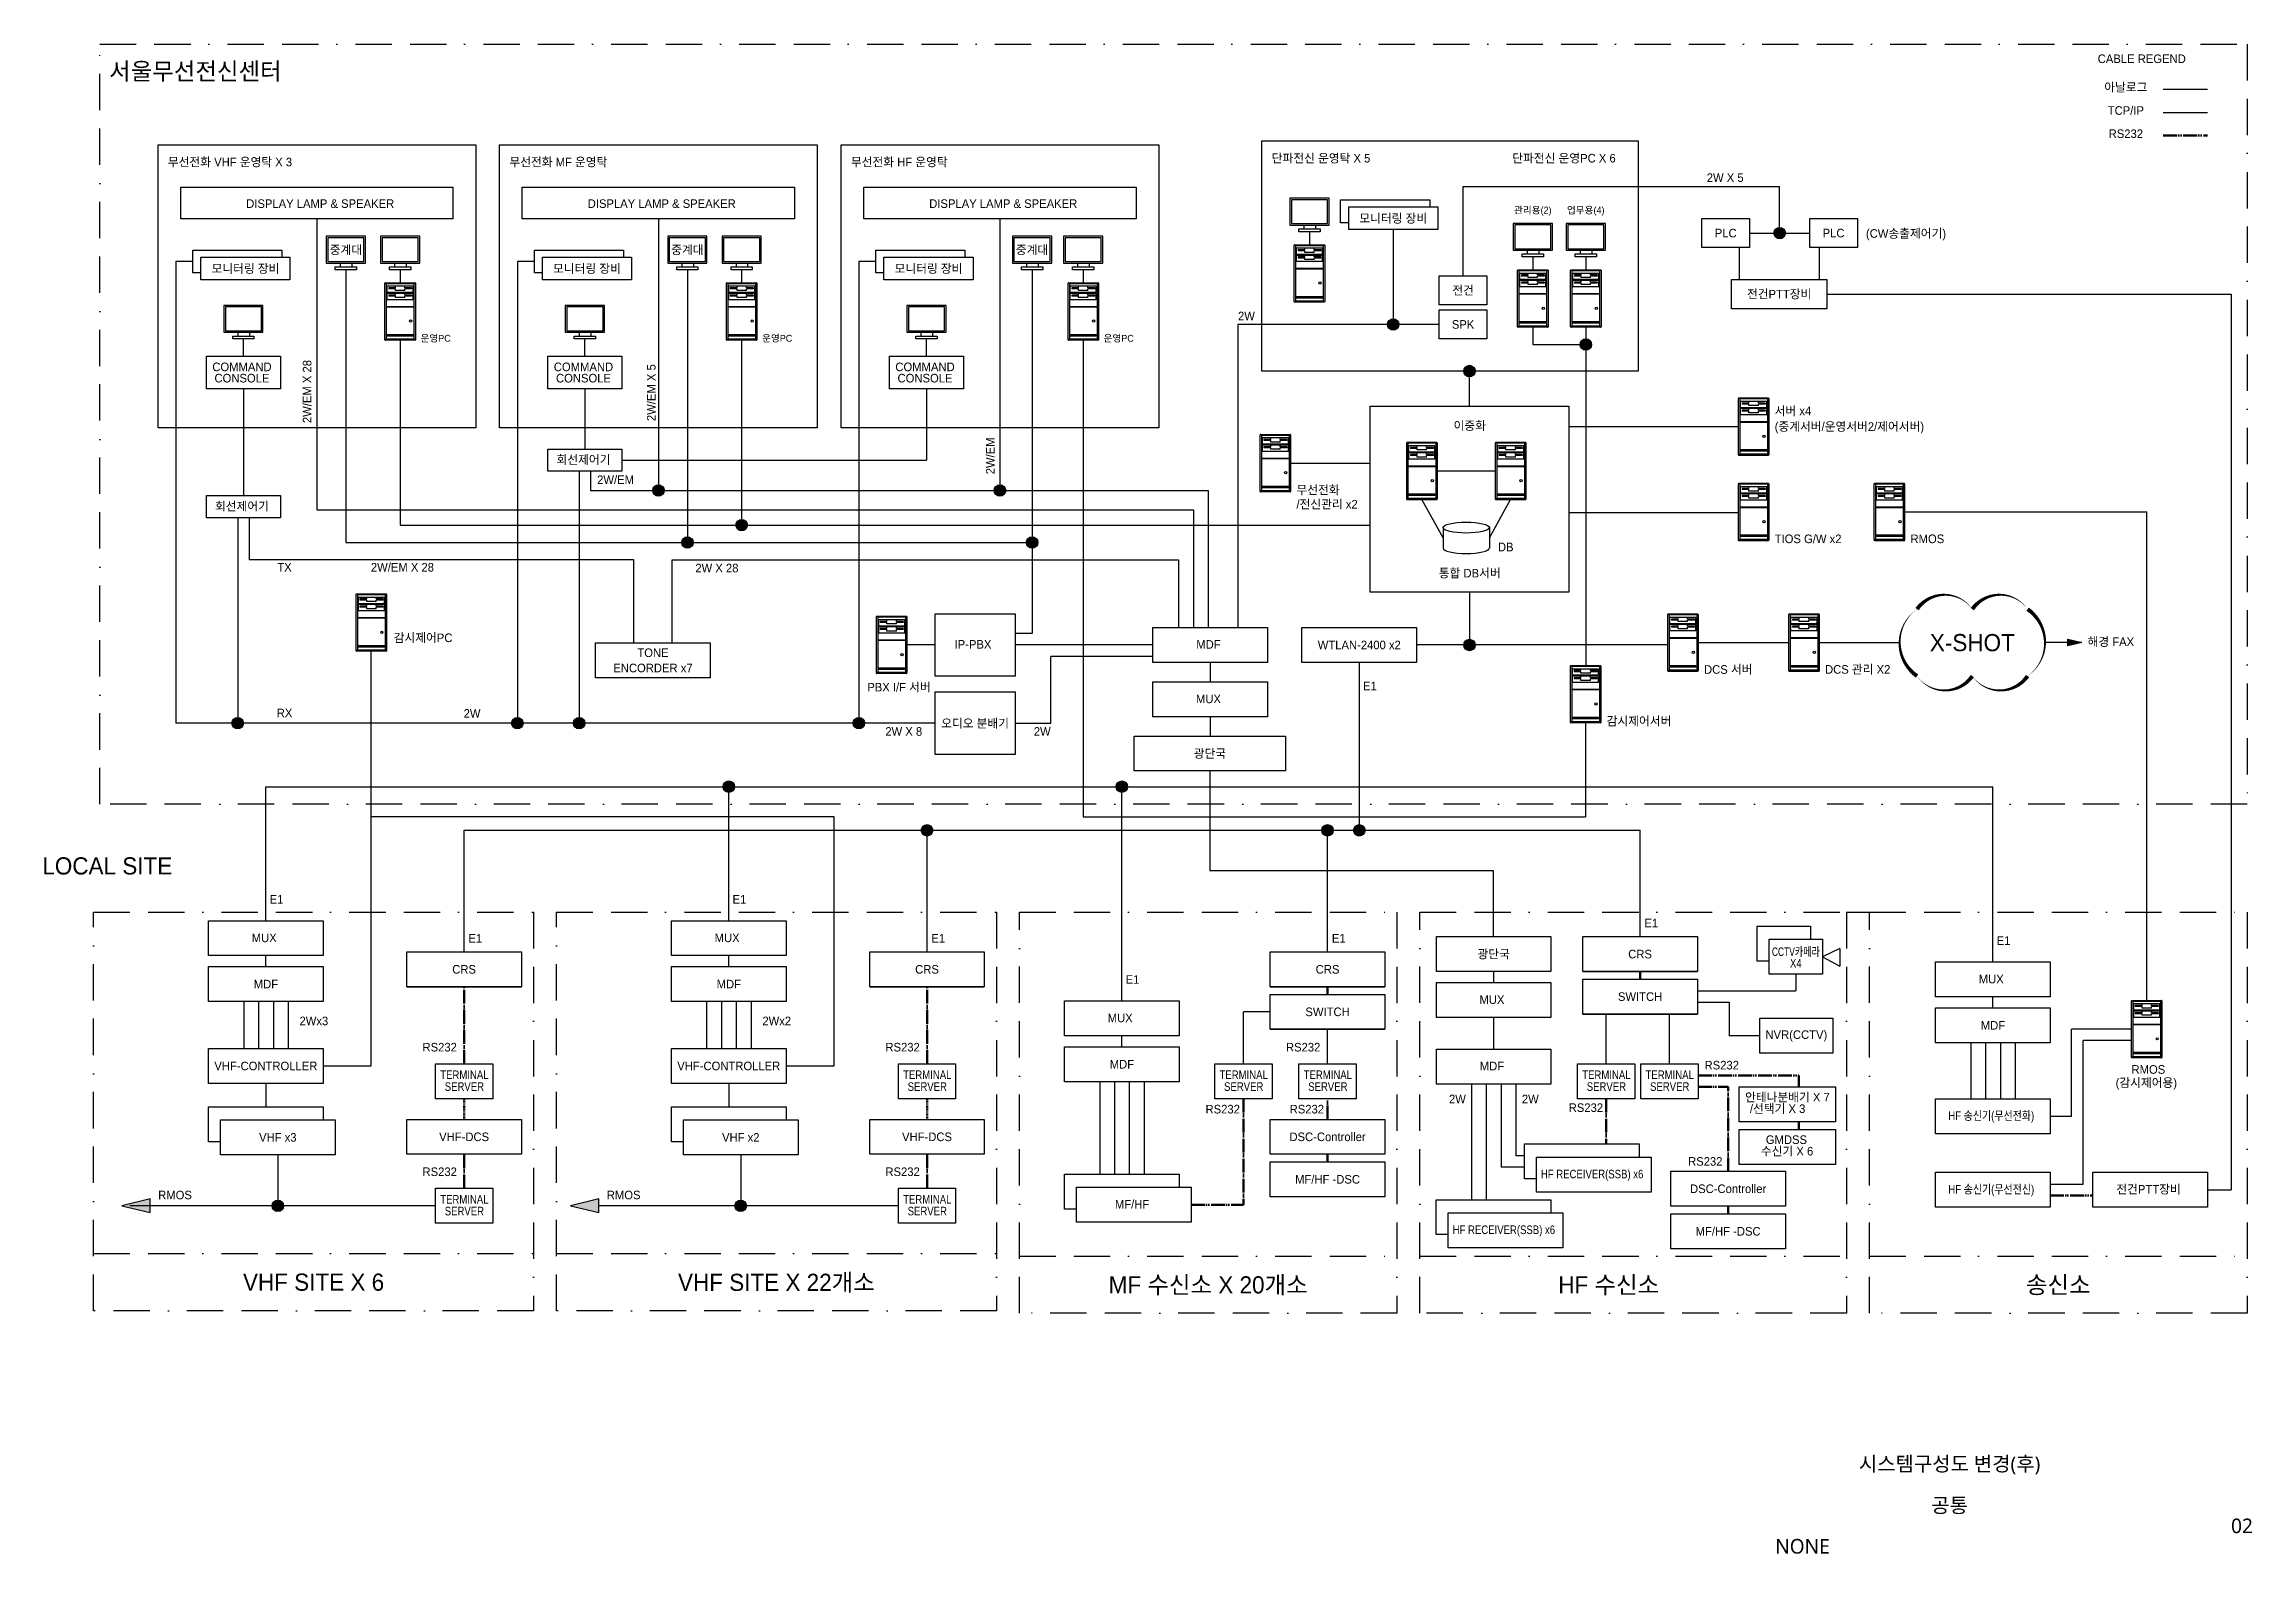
# Model space of a CAD drawing. Header units: millimetres. Extents: x 2945 to 3330, y 1337 to 1601.
import ezdxf
from ezdxf.enums import TextEntityAlignment as Align
from ezdxf.lldxf.tags import DXFTag

# ---------------------------------------------------------------- set-up
doc = ezdxf.new("R2010")
doc.units = ezdxf.units.MM
for name, pattern in [('ACAD_ISO05W100', [33, 24, -3, 0, -3, 0, -3]), ('ACAD_ISO07W100', [3, 0, -3]), ('BORDER2', [22.225, 6.35, -3.175, 6.35, -3.175, 0, -3.175])]:
    doc.linetypes.add(name, pattern=pattern)
doc.layers.add('7', color=7, linetype='Continuous')
doc.layers.add('E_SYM', color=4, linetype='Continuous', lineweight=25)
doc.styles.add('STYLE1', font='malgun.ttf')
doc.styles.add('돋움', font='')
doc.styles.get('돋움').set_extended_font_data('Dotum')
tags = doc.linetypes.add('HIDDEN', pattern=[0.375, 0.25, -0.125]).pattern_tags.tags
tags[6:7] = [DXFTag(74, 4), DXFTag(75, 0), DXFTag(340, '0'), DXFTag(46, 1.0), DXFTag(50, 0.0), DXFTag(44, 0.0), DXFTag(45, 0.0)]
tags[4:5] = [DXFTag(74, 4), DXFTag(75, 0), DXFTag(340, '0'), DXFTag(46, 1.0), DXFTag(50, 0.0), DXFTag(44, 0.0), DXFTag(45, 0.0)]

# ---------------------------------------------------------------- blocks, each defined once
blk = doc.blocks.new('CONSOLE')
at = {"layer": 'E_SYM', "color": 7}
for p, q in [((1131.98, 266.48), (1131.98, 274.71)), ((1132.04, 274.77), (1136.34, 274.77)), ((1132.17, 274.67), (1132.04, 274.71)), ((1132.17, 274.67), (1132.17, 266.57)), ((1132.17, 274.67), (1136.2, 274.67)), ((1136.09, 274.26), (1132.3, 274.26)), ((1132.3, 273.35), (1132.3, 274.26)), ((1136.09, 273.35), (1132.3, 273.35)), ((1136.09, 273.22), (1132.3, 273.22)), ((1132.3, 272.31), (1132.3, 273.22)), ((1133.51, 274.03), (1132.53, 274.03)), ((1132.53, 274.03), (1132.53, 273.88)), ((1133.51, 273.88), (1132.53, 273.88)), ((1133.51, 272.99), (1132.53, 272.99)), ((1132.53, 272.99), (1132.53, 272.84)), ((1133.51, 274.03), (1133.51, 274.26)), ((1133.51, 273.65), (1133.51, 273.88)), ((1134.88, 273.65), (1133.51, 273.65)), ((1133.51, 272.99), (1133.51, 273.22)), ((1134.88, 274.03), (1134.88, 274.26)), ((1135.86, 274.03), (1134.88, 274.03)), ((1135.86, 273.88), (1134.88, 273.88)), ((1134.88, 273.65), (1134.88, 273.88)), ((1134.88, 272.99), (1134.88, 273.22)), ((1135.86, 272.99), (1134.88, 272.99)), ((1135.86, 274.03), (1135.86, 273.88)), ((1135.86, 272.99), (1135.86, 272.84)), ((1136.09, 273.35), (1136.09, 274.26)), ((1136.09, 272.31), (1136.09, 273.22)), ((1136.2, 274.67), (1136.34, 274.71)), ((1136.2, 274.67), (1136.2, 266.57)), ((1136.4, 274.71), (1136.4, 266.49)), ((1132.17, 271.34), (1136.2, 271.34)), ((1132.17, 271.27), (1136.2, 271.27)), ((1136.09, 272.31), (1132.3, 272.31)), ((1133.51, 272.84), (1132.53, 272.84)), ((1133.51, 272.62), (1133.51, 272.84)), ((1134.88, 272.62), (1133.51, 272.62)), ((1135.86, 272.84), (1134.88, 272.84)), ((1134.88, 272.62), (1134.88, 272.84)), ((1132.17, 266.57), (1132.04, 266.48)), ((1136.2, 266.57), (1132.17, 266.57)), ((1136.09, 267.21), (1132.3, 267.21)), ((1132.3, 267.02), (1132.3, 267.21)), ((1136.09, 267.02), (1132.3, 267.02)), ((1136.09, 267.02), (1136.09, 267.21)), ((1136.33, 266.49), (1136.2, 266.57)), ((1136.33, 266.42), (1132.04, 266.42))]:
    blk.add_line(p, q, dxfattribs=at)
blk.add_circle((1135.71, 269.19), 0.165, dxfattribs=at)
for centre, radius, start, end in [((1132.04, 274.71), 0.0575, 90, 180), ((1136.34, 274.71), 0.0575, 0, 90), ((1132.04, 266.48), 0.0575, 180, 270), ((1136.33, 266.49), 0.0681, 270, 0)]:
    blk.add_arc(centre, radius, start, end, dxfattribs=at)

msp = doc.modelspace()

# ---------------------------------------------------------------- hatches: boundary and pattern name
h = msp.add_hatch(color=256)
h.dxf.hatch_style = 1
h.paths.add_polyline_path([(3300.82, 1496.31), (3298.36, 1495.72), (3298.36, 1496.91)])
at = {"layer": '7', "linetype": 'HIDDEN', "ltscale": 10}
h = msp.add_hatch(color=1, dxfattribs=at)
edge = h.paths.add_edge_path()
edge.add_arc((3248.06, 1567.81), 1, 0, 360)
h = msp.add_hatch(color=1, dxfattribs=at)
edge = h.paths.add_edge_path()
edge.add_arc((3180.61, 1551.86), 1, 0, 360)
at = {"layer": '7', "ltscale": 3}
h = msp.add_hatch(color=256, dxfattribs=at)
edge = h.paths.add_edge_path()
edge.add_arc((3214.22, 1548.34), 1, 0, 360)
h = msp.add_hatch(color=256, dxfattribs=at)
edge = h.paths.add_edge_path()
edge.add_arc((3193.91, 1543.72), 1, 0, 360)
at = {"layer": '7', "linetype": 'HIDDEN', "ltscale": 10}
h = msp.add_hatch(color=1, dxfattribs=at)
edge = h.paths.add_edge_path()
edge.add_arc((3052.33, 1522.88), 1, 0, 360)
h = msp.add_hatch(color=1, dxfattribs=at)
edge = h.paths.add_edge_path()
edge.add_arc((3111.95, 1522.88), 1, 0, 360)
at = {"layer": '7', "ltscale": 3}
h = msp.add_hatch(color=256, dxfattribs=at)
edge = h.paths.add_edge_path()
edge.add_arc((3057.39, 1513.78), 1, 0, 360)
h = msp.add_hatch(color=256, dxfattribs=at)
edge = h.paths.add_edge_path()
edge.add_arc((3066.86, 1516.83), 1, 0, 360)
h = msp.add_hatch(color=256, dxfattribs=at)
edge = h.paths.add_edge_path()
edge.add_arc((3117.56, 1513.78), 1, 0, 360)
h = msp.add_hatch(color=256, dxfattribs=at)
edge = h.paths.add_edge_path()
edge.add_arc((3193.91, 1495.9), 1, 0, 360)
at = {"layer": '7', "linetype": 'HIDDEN', "ltscale": 10}
h = msp.add_hatch(color=1, dxfattribs=at)
edge = h.paths.add_edge_path()
edge.add_arc((2978.88, 1482.25), 1, 0, 360)
h = msp.add_hatch(color=1, dxfattribs=at)
edge = h.paths.add_edge_path()
edge.add_arc((3027.71, 1482.25), 1, 0, 360)
h = msp.add_hatch(color=1, dxfattribs=at)
edge = h.paths.add_edge_path()
edge.add_arc((3038.5, 1482.25), 1, 0, 360)
h = msp.add_hatch(color=1, dxfattribs=at)
edge = h.paths.add_edge_path()
edge.add_arc((3087.33, 1482.25), 1, 0, 360)
at = {"layer": '7', "ltscale": 3}
h = msp.add_hatch(color=256, dxfattribs=at)
edge = h.paths.add_edge_path()
edge.add_arc((3064.62, 1471.16), 1, 0, 360)
h = msp.add_hatch(color=256, dxfattribs=at)
edge = h.paths.add_edge_path()
edge.add_arc((3133.24, 1471.16), 1, 0, 360)
h = msp.add_hatch(color=256, dxfattribs=at)
edge = h.paths.add_edge_path()
edge.add_arc((3099.22, 1463.54), 1, 0, 360)
h = msp.add_hatch(color=256, dxfattribs=at)
edge = h.paths.add_edge_path()
edge.add_arc((3169.14, 1463.54), 1, 0, 360)
h = msp.add_hatch(color=256, dxfattribs=at)
edge = h.paths.add_edge_path()
edge.add_arc((3174.68, 1463.54), 1, 0, 360)
h = msp.add_hatch(color=6, dxfattribs=at)
h.dxf.hatch_style = 1
h.paths.add_polyline_path([(2958.68, 1397.99), (2963.6, 1396.79), (2963.6, 1399.18)])
h = msp.add_hatch(color=6, dxfattribs=at)
h.dxf.hatch_style = 1
h.paths.add_polyline_path([(3036.99, 1397.99), (3041.91, 1396.79), (3041.91, 1399.18)])
h = msp.add_hatch(color=6, dxfattribs=at)
edge = h.paths.add_edge_path()
edge.add_arc((2985.89, 1397.99), 1, 0, 360)
h = msp.add_hatch(color=6, dxfattribs=at)
edge = h.paths.add_edge_path()
edge.add_arc((3066.69, 1397.99), 1, 0, 360)

# ---------------------------------------------------------------- linework, layer by layer
for p, q in [((2997.77, 1561.41), (2997.77, 1513.78)), ((3057.39, 1561.41), (3057.39, 1513.78)), ((3117.56, 1561.41), (3117.56, 1497.9)), ((3204.97, 1551.36), (3204.97, 1548.34)), ((3204.97, 1548.34), (3214.22, 1548.34)), ((3193.91, 1537.58), (3193.91, 1543.72)), ((3045.96, 1528.18), (3099.12, 1528.18)), ((3162.68, 1527.64), (3176.57, 1527.64)), ((2997.77, 1513.78), (3117.56, 1513.78)), ((3117.56, 1497.9), (3114.6, 1497.9)), ((3174.68, 1492.85), (3174.68, 1463.54)), ((3169.14, 1442.32), (3169.14, 1463.54)), ((3223.7, 1444.98), (3223.7, 1463.54)), ((3198.14, 1456.49), (3148.6, 1456.49)), ((3259.75, 1449.25), (3263.75, 1449.25)), ((3258.57, 1442.88), (3255.54, 1441.48)), ((3255.54, 1441.48), (3258.57, 1439.83)), ((3258.57, 1442.88), (3258.57, 1439.83)), ((3064.61, 1419.35), (3064.61, 1415.26))]:
    msp.add_line(p, q)
at = {"linetype": 'HIDDEN', "ltscale": 5}
msp.add_line((3300.82, 1496.31), (3294.39, 1496.31), dxfattribs=at)
at = {"linetype": 'BORDER2'}
for p, q in [((2953.72, 1389.66), (3030.53, 1389.66)), ((3034.53, 1389.66), (3111.34, 1389.66)), ((3115.34, 1389.22), (3181.26, 1389.22)), ((3185.26, 1389.22), (3259.75, 1389.22)), ((3263.75, 1389.22), (3329.67, 1389.22))]:
    msp.add_line(p, q, dxfattribs=at)
for points in [[(2954.8, 1600.79), (3329.67, 1600.79), (3329.67, 1468.09), (2954.8, 1468.09)], [(2953.72, 1449.25), (3030.53, 1449.25), (3030.53, 1379.66), (2953.72, 1379.66)], [(3034.53, 1449.25), (3111.34, 1449.25), (3111.34, 1379.66), (3034.53, 1379.66)], [(3115.34, 1449.25), (3181.26, 1449.25), (3181.26, 1379.22), (3115.34, 1379.22)], [(3185.26, 1449.25), (3259.75, 1449.25), (3259.75, 1379.22), (3185.26, 1379.22)], [(3263.75, 1449.25), (3329.67, 1449.25), (3329.67, 1379.22), (3263.75, 1379.22)]]:
    msp.add_lwpolyline(points, close=True, dxfattribs=at)
at = {"flags": 128}
msp.add_lwpolyline([(3300.82, 1496.31), (3298.36, 1495.72), (3298.36, 1496.91)], close=True, dxfattribs=at)
at = {"layer": '7', "color": 1, "linetype": 'HIDDEN', "ltscale": 10}
for p, q in [((3315.03, 1592.93), (3322.78, 1592.93)), ((3192.8, 1575.97), (3248.06, 1575.97)), ((3192.8, 1560.35), (3192.8, 1575.97)), ((3248.06, 1567.81), (3248.06, 1575.97)), ((2992.71, 1570.3), (2992.71, 1519.49)), ((3052.33, 1570.3), (3052.33, 1522.88)), ((3111.95, 1570.3), (3111.95, 1522.88)), ((3180.61, 1568.41), (3180.61, 1551.86)), ((3241.08, 1559.69), (3241.08, 1565.27)), ((3242.82, 1567.81), (3253.31, 1567.81)), ((3255.04, 1559.69), (3255.04, 1565.27)), ((2971.05, 1562.85), (2968.09, 1562.85)), ((2968.09, 1562.85), (2968.09, 1482.25)), ((3030.67, 1562.85), (3027.71, 1562.85)), ((3027.71, 1562.85), (3027.71, 1482.25)), ((3090.29, 1562.85), (3087.33, 1562.85)), ((3087.33, 1562.85), (3087.33, 1482.25)), ((3256.32, 1557.15), (3326.89, 1557.15)), ((3326.89, 1557.15), (3326.89, 1400.78)), ((3188.63, 1551.86), (3153.47, 1551.86)), ((3153.47, 1551.86), (3153.47, 1498.96)), ((3038.5, 1526.24), (3038.5, 1482.25)), ((3040.5, 1526.24), (3040.5, 1522.88)), ((3040.5, 1522.88), (3148.31, 1522.88)), ((3148.31, 1522.88), (3148.31, 1498.96)), ((2992.71, 1519.49), (3145.73, 1519.49)), ((3145.73, 1519.49), (3145.73, 1498.96)), ((2978.88, 1518.11), (2978.88, 1482.25)), ((2980.88, 1518.11), (2980.88, 1510.78)), ((3048.04, 1510.78), (2980.88, 1510.78)), ((3048.04, 1496.26), (3048.04, 1510.78)), ((3054.71, 1510.78), (3143.14, 1510.78)), ((3054.71, 1496.26), (3054.71, 1510.78)), ((3143.14, 1510.78), (3143.14, 1498.96)), ((3138.65, 1495.9), (3114.6, 1495.9)), ((3138.65, 1493.9), (3120.84, 1493.9)), ((3120.84, 1482.25), (3120.84, 1493.9)), ((3100.62, 1482.25), (2968.09, 1482.25)), ((3114.6, 1482.25), (3120.84, 1482.25)), ((2983.81, 1439.74), (2983.81, 1441.66)), ((3064.62, 1439.74), (3064.62, 1441.66)), ((3285.3, 1432.54), (3285.3, 1434.46)), ((2979.94, 1433.64), (2979.94, 1425.45)), ((2982.52, 1433.64), (2982.52, 1425.45)), ((2985.11, 1433.64), (2985.11, 1425.45)), ((2987.69, 1433.64), (2987.69, 1425.45)), ((3060.75, 1433.64), (3060.75, 1425.45)), ((3063.33, 1433.64), (3063.33, 1425.45)), ((3065.91, 1433.64), (3065.91, 1425.45)), ((3068.5, 1433.64), (3068.5, 1425.45)), ((3133.24, 1425.75), (3133.24, 1427.67)), ((3133.24, 1425.75), (3133.24, 1427.67)), ((3281.43, 1426.44), (3281.43, 1416.68)), ((3284.01, 1426.44), (3284.01, 1416.68)), ((3286.59, 1426.44), (3286.59, 1416.68)), ((3289.18, 1426.44), (3289.18, 1416.68)), ((3129.36, 1419.65), (3129.36, 1403.51)), ((3131.95, 1419.65), (3131.95, 1403.51)), ((3134.53, 1419.65), (3134.53, 1403.51)), ((3137.11, 1419.65), (3137.11, 1403.51)), ((3194.27, 1419.25), (3194.27, 1399.05)), ((3196.85, 1419.25), (3196.85, 1399.05)), ((3199.43, 1419.25), (3199.43, 1404.73)), ((3202.01, 1419.25), (3202.01, 1406.73)), ((3203.53, 1406.73), (3202.01, 1406.73)), ((3203.57, 1404.73), (3199.43, 1404.73)), ((3322.76, 1400.78), (3326.89, 1400.78))]:
    msp.add_line(p, q, dxfattribs=at)
at = {"layer": '7', "color": 6, "ltscale": 3}
for p, q in [((3315.03, 1588.87), (3322.78, 1588.87)), ((3126.48, 1549.12), (3126.48, 1465.88)), ((3269.88, 1519.12), (3312.14, 1519.12)), ((3312.14, 1433.83), (3312.14, 1519.12)), ((3233.83, 1496.31), (3249.65, 1496.31)), ((3254.96, 1496.31), (3269.01, 1496.31)), ((3002.21, 1422.4), (3002.21, 1494.79)), ((3214.18, 1482.28), (3214.18, 1465.88)), ((3083.02, 1465.88), (3002.21, 1465.88)), ((3083.02, 1422.4), (3083.02, 1465.88)), ((3126.48, 1465.88), (3214.18, 1465.88)), ((3250.89, 1438.43), (3250.89, 1435.51)), ((3233.7, 1435.51), (3250.89, 1435.51)), ((3154.45, 1422.78), (3154.45, 1431.85)), ((3159.14, 1431.85), (3154.45, 1431.85)), ((3217.77, 1422.78), (3217.77, 1431.45)), ((3228.82, 1422.78), (3228.82, 1431.45)), ((3233.7, 1433.51), (3239.23, 1433.51)), ((3239.23, 1433.51), (3239.23, 1427.68)), ((3169.14, 1422.78), (3169.14, 1428.8)), ((3244.61, 1427.68), (3239.23, 1427.68)), ((2993.8, 1422.4), (3002.21, 1422.4)), ((3074.61, 1422.4), (3083.02, 1422.4)), ((2985.89, 1406.88), (2985.89, 1397.99)), ((3066.69, 1406.88), (3066.69, 1397.99)), ((3013.41, 1397.99), (2960.06, 1397.99)), ((3094.22, 1397.99), (3041.91, 1397.99))]:
    msp.add_line(p, q, dxfattribs=at)
at = {"layer": '7', "color": 3, "linetype": 'ACAD_ISO05W100', "lineweight": 50, "ltscale": 0.1}
for p, q in [((3315.03, 1584.82), (3322.78, 1584.82)), ((3018.41, 1422.78), (3018.41, 1436.22)), ((3099.22, 1422.78), (3099.22, 1436.22)), ((3233.82, 1420.73), (3251.43, 1420.73)), ((3233.82, 1418.73), (3239.07, 1418.73)), ((3239.07, 1404.02), (3239.07, 1418.73)), ((3251.43, 1420.73), (3251.43, 1418.73)), ((3154.45, 1416.68), (3154.45, 1398.17)), ((3169.14, 1413.08), (3169.14, 1416.68)), ((3217.77, 1416.68), (3217.77, 1408.78)), ((3251.43, 1411.31), (3251.43, 1412.63)), ((3018.41, 1406.98), (3018.41, 1401.04)), ((3099.22, 1406.98), (3099.22, 1401.04)), ((3169.14, 1405.66), (3169.14, 1406.98)), ((3295.3, 1399.78), (3302.75, 1399.78)), ((3145.32, 1398.17), (3154.45, 1398.17))]:
    msp.add_line(p, q, dxfattribs=at)
at = {"layer": '7', "ltscale": 3}
for p, q in [((3165.98, 1568.05), (3165.98, 1565.65)), ((3007.24, 1561.41), (3007.24, 1559.01)), ((3066.86, 1561.41), (3066.86, 1559.01)), ((3126.48, 1561.41), (3126.48, 1559.01)), ((3204.97, 1563.66), (3204.97, 1561.26)), ((3214.22, 1563.66), (3214.22, 1561.26)), ((2979.88, 1546.31), (2979.88, 1549.33)), ((3039.5, 1546.31), (3039.5, 1549.33)), ((3099.12, 1546.31), (3099.12, 1549.33)), ((3214.22, 1551.36), (3214.22, 1492.3)), ((3007.24, 1549.12), (3007.24, 1516.83)), ((3066.86, 1549.12), (3066.86, 1516.83)), ((2979.88, 1540.62), (2979.88, 1521.98)), ((3039.5, 1540.62), (3039.5, 1530.11)), ((3099.12, 1540.62), (3099.12, 1528.18)), ((3240.87, 1534.01), (3211.24, 1534.01)), ((3188.25, 1526.28), (3198.45, 1526.28)), ((3189.31, 1514.61), (3185.59, 1521.27)), ((3197.4, 1514.61), (3201.1, 1521.27)), ((3240.87, 1518.96), (3211.24, 1518.96)), ((3189.31, 1516.39), (3189.31, 1512.83)), ((3197.4, 1516.39), (3197.4, 1512.83)), ((3193.91, 1505.14), (3193.91, 1495.9)), ((3100.62, 1495.9), (3095.7, 1495.9)), ((3228.52, 1495.9), (3184.68, 1495.9)), ((3148.6, 1473.9), (3148.6, 1456.49)), ((2983.81, 1471.16), (3285.3, 1471.16)), ((2983.81, 1447.76), (2983.81, 1471.16)), ((3064.62, 1447.76), (3064.62, 1471.16)), ((3133.24, 1433.77), (3133.24, 1471.16)), ((3285.3, 1440.56), (3285.3, 1471.16)), ((3018.41, 1442.32), (3018.41, 1463.54)), ((3018.41, 1463.54), (3223.7, 1463.54)), ((3099.22, 1442.32), (3099.22, 1463.54)), ((3198.14, 1444.98), (3198.14, 1456.49)), ((3213.7, 1438.88), (3233.7, 1438.88)), ((3008.41, 1436.22), (3028.41, 1436.22)), ((3089.21, 1436.22), (3109.22, 1436.22)), ((3159.14, 1436.22), (3179.14, 1436.22)), ((3213.7, 1431.45), (3233.7, 1431.45)), ((3159.14, 1428.8), (3179.14, 1428.8)), ((3299.03, 1413.63), (3299.03, 1428.83)), ((3309.49, 1428.83), (3299.03, 1428.83)), ((3301.03, 1401.78), (3301.03, 1426.83)), ((3309.49, 1426.83), (3301.03, 1426.83)), ((2983.8, 1419.35), (2983.79, 1415.26)), ((3295.3, 1413.63), (3299.03, 1413.63)), ((3295.3, 1401.78), (3301.03, 1401.78))]:
    msp.add_line(p, q, dxfattribs=at)
at = {"layer": '7', "color": 7, "ltscale": 3}
msp.add_line((3007.24, 1516.83), (3176.57, 1516.83), dxfattribs=at)
at = {"layer": '7', "color": 1, "linetype": 'HIDDEN', "ltscale": 5}
for p, q in [((3148.65, 1492.85), (3148.65, 1489.48)), ((3148.65, 1483.38), (3148.65, 1480))]:
    msp.add_line(p, q, dxfattribs=at)
at = {"layer": '7', "color": 1, "linetype": 'HIDDEN', "ltscale": 0.0009}
for p, q in [((3198.14, 1438.88), (3198.14, 1436.97)), ((3198.14, 1430.87), (3198.14, 1425.36))]:
    msp.add_line(p, q, dxfattribs=at)
at = {"layer": '7', "color": 2, "linetype": 'ACAD_ISO05W100', "lineweight": 50, "ltscale": 0.1}
for p, q in [((3223.7, 1437.56), (3223.7, 1438.88)), ((3169.14, 1434.9), (3169.14, 1436.22)), ((3239.07, 1396.6), (3239.07, 1397.91))]:
    msp.add_line(p, q, dxfattribs=at)
at = {"layer": '7', "linetype": 'ACAD_ISO07W100', "lineweight": 50, "ltscale": 3e-05}
for p, q in [((3018.41, 1413.08), (3018.41, 1416.68)), ((3099.22, 1413.08), (3099.22, 1416.68))]:
    msp.add_line(p, q, dxfattribs=at)
at = {"layer": '7', "color": 7, "ltscale": 3}
for points in [[(2964.99, 1583.24), (3020.43, 1583.24), (3020.43, 1533.79), (2964.99, 1533.79)], [(3024.61, 1583.24), (3080.05, 1583.24), (3080.05, 1533.79), (3024.61, 1533.79)], [(3084.23, 1583.24), (3139.67, 1583.24), (3139.67, 1533.79), (3084.23, 1533.79)], [(3157.69, 1583.91), (3223.38, 1583.91), (3223.38, 1543.72), (3157.69, 1543.72)], [(2968.95, 1575.83), (3016.47, 1575.83), (3016.47, 1570.3), (2968.95, 1570.3)], [(3028.57, 1575.83), (3076.09, 1575.83), (3076.09, 1570.3), (3028.57, 1570.3)], [(3088.19, 1575.83), (3135.71, 1575.83), (3135.71, 1570.3), (3088.19, 1570.3)], [(3172.84, 1572.39), (3188.39, 1572.39), (3188.39, 1568.41), (3172.84, 1568.41)], [(3234.48, 1570.35), (3242.82, 1570.35), (3242.82, 1565.27), (3234.48, 1565.27)], [(3253.31, 1570.35), (3261.64, 1570.35), (3261.64, 1565.27), (3253.31, 1565.27)], [(2972.47, 1563.63), (2988.01, 1563.63), (2988.01, 1559.66), (2972.47, 1559.66)], [(3032.08, 1563.63), (3047.63, 1563.63), (3047.63, 1559.66), (3032.08, 1559.66)], [(3091.7, 1563.63), (3107.25, 1563.63), (3107.25, 1559.66), (3091.7, 1559.66)], [(3188.63, 1560.35), (3196.97, 1560.35), (3196.97, 1555.26), (3188.63, 1555.26)], [(3247.98, 1559.69), (3256.32, 1559.69), (3256.32, 1554.61), (3247.98, 1554.61), (3239.65, 1554.61), (3239.65, 1559.69)], [(3188.63, 1554.4), (3196.97, 1554.4), (3196.97, 1549.32), (3188.63, 1549.32)], [(2973.43, 1546.31), (2986.34, 1546.31), (2986.34, 1540.62), (2973.43, 1540.62)], [(3033.05, 1546.31), (3045.96, 1546.31), (3045.96, 1540.62), (3033.05, 1540.62)], [(3092.67, 1546.31), (3105.58, 1546.31), (3105.58, 1540.62), (3092.67, 1540.62)], [(3176.57, 1537.58), (3211.24, 1537.58), (3211.24, 1505.14), (3176.57, 1505.14)], [(3033.05, 1530.11), (3045.96, 1530.11), (3045.96, 1526.24), (3033.05, 1526.24)], [(2973.43, 1521.98), (2986.34, 1521.98), (2986.34, 1518.11), (2973.43, 1518.11)], [(3100.62, 1501.36), (3114.6, 1501.36), (3114.6, 1490.45), (3100.62, 1490.45)], [(3041.37, 1496.26), (3061.38, 1496.26), (3061.38, 1490.16), (3041.37, 1490.16)], [(3138.65, 1498.96), (3158.65, 1498.96), (3158.65, 1492.85), (3138.65, 1492.85)], [(3164.67, 1498.96), (3184.68, 1498.96), (3184.68, 1492.85), (3164.67, 1492.85)], [(3100.62, 1487.71), (3114.6, 1487.71), (3114.6, 1476.79), (3100.62, 1476.79)], [(3138.65, 1489.48), (3158.65, 1489.48), (3158.65, 1483.38), (3138.65, 1483.38)], [(3135.37, 1480), (3161.82, 1480), (3161.82, 1473.9), (3135.37, 1473.9)], [(2973.81, 1447.76), (2993.82, 1447.76), (2993.82, 1441.66), (2973.81, 1441.66)], [(3054.62, 1447.76), (3074.62, 1447.76), (3074.62, 1441.66), (3054.62, 1441.66)], [(3008.41, 1442.32), (3028.41, 1442.32), (3028.41, 1436.22), (3008.41, 1436.22)], [(3089.21, 1442.32), (3109.22, 1442.32), (3109.22, 1436.22), (3089.21, 1436.22)], [(3159.14, 1442.32), (3179.14, 1442.32), (3179.14, 1436.22), (3159.14, 1436.22)], [(3188.14, 1444.98), (3208.14, 1444.98), (3208.14, 1438.88), (3188.14, 1438.88)], [(3213.7, 1444.98), (3233.7, 1444.98), (3233.7, 1438.88), (3213.7, 1438.88)], [(3246.23, 1444.53), (3255.54, 1444.53), (3255.54, 1438.43), (3246.23, 1438.43)], [(2973.81, 1439.74), (2993.82, 1439.74), (2993.82, 1433.64), (2973.81, 1433.64)], [(3054.62, 1439.74), (3074.62, 1439.74), (3074.62, 1433.64), (3054.62, 1433.64)], [(3213.7, 1437.56), (3233.7, 1437.56), (3233.7, 1431.45), (3213.7, 1431.45)], [(3275.3, 1440.56), (3295.3, 1440.56), (3295.3, 1434.46), (3275.3, 1434.46)], [(3123.24, 1433.77), (3143.24, 1433.77), (3143.24, 1427.67), (3123.24, 1427.67)], [(3159.14, 1434.9), (3179.14, 1434.9), (3179.14, 1428.8), (3159.14, 1428.8)], [(3188.14, 1436.97), (3208.14, 1436.97), (3208.14, 1430.87), (3188.14, 1430.87)], [(3244.61, 1430.73), (3257.36, 1430.73), (3257.36, 1424.63), (3244.61, 1424.63)], [(3275.3, 1432.54), (3295.3, 1432.54), (3295.3, 1426.44), (3275.3, 1426.44)], [(2973.8, 1425.45), (2993.8, 1425.45), (2993.8, 1419.35), (2973.8, 1419.35)], [(3013.41, 1422.78), (3023.41, 1422.78), (3023.41, 1416.68), (3013.41, 1416.68)], [(3054.61, 1425.45), (3074.61, 1425.45), (3074.61, 1419.35), (3054.61, 1419.35)], [(3094.22, 1422.78), (3104.22, 1422.78), (3104.22, 1416.68), (3094.22, 1416.68)], [(3123.24, 1425.75), (3143.24, 1425.75), (3143.24, 1419.65), (3123.24, 1419.65)], [(3149.45, 1422.78), (3159.45, 1422.78), (3159.45, 1416.68), (3149.45, 1416.68)], [(3164.14, 1422.78), (3174.14, 1422.78), (3174.14, 1416.68), (3164.14, 1416.68)], [(3188.14, 1425.36), (3208.14, 1425.36), (3208.14, 1419.25), (3188.14, 1419.25)], [(3212.77, 1422.78), (3222.77, 1422.78), (3222.77, 1416.68), (3212.77, 1416.68)], [(3223.82, 1422.78), (3233.82, 1422.78), (3233.82, 1416.68), (3223.82, 1416.68)], [(3241.02, 1418.73), (3257.81, 1418.73), (3257.81, 1412.63), (3241.02, 1412.63)], [(3275.3, 1416.68), (3295.3, 1416.68), (3295.3, 1410.58), (3275.3, 1410.58)], [(2975.88, 1412.98), (2995.89, 1412.98), (2995.89, 1406.88), (2975.88, 1406.88)], [(3008.41, 1413.08), (3028.41, 1413.08), (3028.41, 1406.98), (3008.41, 1406.98)], [(3056.7, 1412.98), (3076.71, 1412.98), (3076.71, 1406.88), (3056.7, 1406.88)], [(3089.21, 1413.08), (3109.22, 1413.08), (3109.22, 1406.98), (3089.21, 1406.98)], [(3159.14, 1413.08), (3179.14, 1413.08), (3179.14, 1406.98), (3159.14, 1406.98)], [(3241.02, 1411.31), (3257.81, 1411.31), (3257.81, 1405.21), (3241.02, 1405.21)], [(3159.14, 1405.66), (3179.14, 1405.66), (3179.14, 1399.56), (3159.14, 1399.56)], [(3205.63, 1406.49), (3225.63, 1406.49), (3225.63, 1400.39), (3205.63, 1400.39)], [(3229.07, 1404.02), (3249.07, 1404.02), (3249.07, 1397.91), (3229.07, 1397.91)], [(3275.3, 1403.83), (3295.3, 1403.83), (3295.3, 1397.73), (3275.3, 1397.73)], [(3302.75, 1403.83), (3322.76, 1403.83), (3322.76, 1397.73), (3302.75, 1397.73)], [(3013.41, 1401.04), (3023.41, 1401.04), (3023.41, 1394.94), (3013.41, 1394.94)], [(3094.22, 1401.04), (3104.22, 1401.04), (3104.22, 1394.94), (3094.22, 1394.94)], [(3125.32, 1401.22), (3145.32, 1401.22), (3145.32, 1395.12), (3125.32, 1395.12)], [(3190.22, 1396.76), (3210.23, 1396.76), (3210.23, 1390.66), (3190.22, 1390.66)], [(3229.07, 1396.6), (3249.07, 1396.6), (3249.07, 1390.49), (3229.07, 1390.49)]]:
    msp.add_lwpolyline(points, close=True, dxfattribs=at)
for points in [[(3172.84, 1569.62), (3171.42, 1569.62), (3171.42, 1573.6), (3186.97, 1573.6), (3186.97, 1572.39)], [(2972.47, 1560.86), (2971.05, 1560.86), (2971.05, 1564.84), (2986.6, 1564.84), (2986.6, 1563.63)], [(3032.08, 1560.86), (3030.67, 1560.86), (3030.67, 1564.84), (3046.22, 1564.84), (3046.22, 1563.63)], [(3091.7, 1560.86), (3090.29, 1560.86), (3090.29, 1564.84), (3105.84, 1564.84), (3105.84, 1563.63)], [(3246.23, 1440.71), (3244.14, 1440.71), (3244.14, 1446.82), (3253.44, 1446.82), (3253.44, 1444.53)], [(2975.88, 1409.16), (2973.79, 1409.16), (2973.79, 1415.26), (2993.79, 1415.26), (2993.79, 1412.98)], [(3056.7, 1409.16), (3054.61, 1409.16), (3054.61, 1415.26), (3074.61, 1415.26), (3074.61, 1412.98)], [(3205.63, 1402.67), (3203.53, 1402.67), (3203.53, 1408.78), (3223.54, 1408.78), (3223.54, 1406.49)], [(3125.32, 1397.41), (3123.22, 1397.41), (3123.22, 1403.51), (3143.23, 1403.51), (3143.23, 1401.22)], [(3190.22, 1392.95), (3188.13, 1392.95), (3188.13, 1399.05), (3208.13, 1399.05), (3208.13, 1396.76)]]:
    msp.add_lwpolyline(points, dxfattribs=at)
at = {"layer": '7', "ltscale": 3, "flags": 128}
msp.add_lwpolyline([(3272.05, 1502.15, 0, 0, 0.520567), (3272.05, 1502.15, 0, 0, 0.520567), (3272.05, 1502.15, 0, 0.7, 0.520567), (3272.05, 1490.47, 0, 0.7, 0.520567), (3272.05, 1490.47, 0, 0.7, 0.520567), (3281.7, 1490.47, 0, 0.7, 0.520567), (3291.35, 1490.47, 0, 0.7, 0.520567), (3291.35, 1490.47, 0, 0.7, 0.520567), (3291.35, 1502.15, 0, 0.7, 0.520567), (3291.35, 1502.15, 0, 0.7, 0.520567), (3281.7, 1502.15, 0, 0.7, 0.520567), (3272.05, 1502.15, 0, 0.7, 0.520567)], format="xyseb", dxfattribs=at)
at = {"layer": '7', "color": 6, "ltscale": 3, "flags": 128}
for points in [[(2958.68, 1397.99), (2963.6, 1396.79), (2963.6, 1399.18)], [(3036.99, 1397.99), (3041.91, 1396.79), (3041.91, 1399.18)]]:
    msp.add_lwpolyline(points, close=True, dxfattribs=at)
at = {"layer": '7', "color": 1, "linetype": 'HIDDEN', "ltscale": 10}
for centre in [(3248.06, 1567.81), (3180.61, 1551.86), (3052.33, 1522.88), (3111.95, 1522.88), (2978.88, 1482.25), (3027.71, 1482.25), (3038.5, 1482.25), (3087.33, 1482.25)]:
    msp.add_circle(centre, 1, dxfattribs=at)
at = {"layer": '7', "ltscale": 3}
for centre in [(3214.22, 1548.34), (3193.91, 1543.72), (3057.39, 1513.78), (3066.86, 1516.83), (3117.56, 1513.78), (3193.91, 1495.9), (3064.62, 1471.16), (3133.24, 1471.16), (3099.22, 1463.54), (3169.14, 1463.54), (3174.68, 1463.54)]:
    msp.add_circle(centre, 1, dxfattribs=at)
at = {"layer": '7', "color": 6, "ltscale": 3}
for centre in [(2985.89, 1397.99), (3066.69, 1397.99)]:
    msp.add_circle(centre, 1, dxfattribs=at)
at = {"layer": '7', "ltscale": 3}
msp.add_ellipse((3193.35, 1516.39), major_axis=(4.05, 0), ratio=0.23576, dxfattribs=at)
msp.add_ellipse((3193.35, 1512.83), major_axis=(4.05, 0), ratio=0.23576, start_param=3.141593, end_param=6.283185, dxfattribs=at)
at = {"layer": 'E_SYM', "color": 7, "ltscale": 3}
for p, q in [((3165, 1569.21), (3165, 1568.56)), ((3167.03, 1569.21), (3167.03, 1568.56)), ((3203.99, 1564.82), (3203.99, 1564.17)), ((3206.02, 1564.82), (3206.02, 1564.17)), ((3213.24, 1564.82), (3213.24, 1564.17)), ((3215.27, 1564.82), (3215.27, 1564.17)), ((2996.79, 1562.57), (2996.79, 1561.92)), ((2998.81, 1562.57), (2998.81, 1561.92)), ((3006.26, 1562.57), (3006.26, 1561.92)), ((3008.29, 1562.57), (3008.29, 1561.92)), ((3056.41, 1562.57), (3056.41, 1561.92)), ((3058.43, 1562.57), (3058.43, 1561.92)), ((3065.88, 1562.57), (3065.88, 1561.92)), ((3067.91, 1562.57), (3067.91, 1561.92)), ((3116.58, 1562.57), (3116.58, 1561.92)), ((3118.61, 1562.57), (3118.61, 1561.92)), ((3125.5, 1562.57), (3125.5, 1561.92)), ((3127.53, 1562.57), (3127.53, 1561.92)), ((2978.9, 1550.49), (2978.9, 1549.84)), ((2980.93, 1550.49), (2980.93, 1549.84)), ((3038.52, 1550.49), (3038.52, 1549.84)), ((3040.55, 1550.49), (3040.55, 1549.84)), ((3098.14, 1550.49), (3098.14, 1549.84)), ((3100.17, 1550.49), (3100.17, 1549.84))]:
    msp.add_line(p, q, dxfattribs=at)
for points in [[(3169.4, 1573.89), (3162.56, 1573.89), (3162.56, 1569.21), (3169.4, 1569.21)], [(3169.14, 1573.63), (3162.83, 1573.63), (3162.83, 1569.48), (3169.14, 1569.48)], [(3208.39, 1569.5), (3201.55, 1569.5), (3201.55, 1564.82), (3208.39, 1564.82)], [(3208.13, 1569.24), (3201.82, 1569.24), (3201.82, 1565.08), (3208.13, 1565.08)], [(3217.64, 1569.5), (3210.8, 1569.5), (3210.8, 1564.82), (3217.64, 1564.82)], [(3217.37, 1569.24), (3211.06, 1569.24), (3211.06, 1565.08), (3217.37, 1565.08)], [(3001.19, 1567.26), (2994.35, 1567.26), (2994.35, 1562.57), (3001.19, 1562.57)], [(3000.92, 1566.99), (2994.61, 1566.99), (2994.61, 1562.84), (3000.92, 1562.84)], [(3010.66, 1567.26), (3003.82, 1567.26), (3003.82, 1562.57), (3010.66, 1562.57)], [(3010.4, 1566.99), (3004.09, 1566.99), (3004.09, 1562.84), (3010.4, 1562.84)], [(3060.81, 1567.26), (3053.97, 1567.26), (3053.97, 1562.57), (3060.81, 1562.57)], [(3060.54, 1566.99), (3054.23, 1566.99), (3054.23, 1562.84), (3060.54, 1562.84)], [(3070.28, 1567.26), (3063.44, 1567.26), (3063.44, 1562.57), (3070.28, 1562.57)], [(3070.02, 1566.99), (3063.71, 1566.99), (3063.71, 1562.84), (3070.02, 1562.84)], [(3120.98, 1567.26), (3114.14, 1567.26), (3114.14, 1562.57), (3120.98, 1562.57)], [(3120.72, 1566.99), (3114.4, 1566.99), (3114.4, 1562.84), (3120.72, 1562.84)], [(3129.9, 1567.26), (3123.06, 1567.26), (3123.06, 1562.57), (3129.9, 1562.57)], [(3129.64, 1566.99), (3123.32, 1566.99), (3123.32, 1562.84), (3129.64, 1562.84)], [(3164.13, 1568.56), (3167.84, 1568.56), (3167.84, 1568.05), (3164.13, 1568.05)], [(2995.91, 1561.92), (2999.62, 1561.92), (2999.62, 1561.41), (2995.91, 1561.41)], [(3005.39, 1561.92), (3009.09, 1561.92), (3009.09, 1561.41), (3005.39, 1561.41)], [(3055.53, 1561.92), (3059.24, 1561.92), (3059.24, 1561.41), (3055.53, 1561.41)], [(3065.01, 1561.92), (3068.71, 1561.92), (3068.71, 1561.41), (3065.01, 1561.41)], [(3115.71, 1561.92), (3119.41, 1561.92), (3119.41, 1561.41), (3115.71, 1561.41)], [(3124.63, 1561.92), (3128.33, 1561.92), (3128.33, 1561.41), (3124.63, 1561.41)], [(3203.12, 1564.17), (3206.82, 1564.17), (3206.82, 1563.66), (3203.12, 1563.66)], [(3212.37, 1564.17), (3216.07, 1564.17), (3216.07, 1563.66), (3212.37, 1563.66)], [(2983.3, 1555.17), (2976.46, 1555.17), (2976.46, 1550.49), (2983.3, 1550.49)], [(2983.04, 1554.91), (2976.73, 1554.91), (2976.73, 1550.76), (2983.04, 1550.76)], [(3042.92, 1555.17), (3036.08, 1555.17), (3036.08, 1550.49), (3042.92, 1550.49)], [(3042.66, 1554.91), (3036.35, 1554.91), (3036.35, 1550.76), (3042.66, 1550.76)], [(3102.54, 1555.17), (3095.7, 1555.17), (3095.7, 1550.49), (3102.54, 1550.49)], [(3102.28, 1554.91), (3095.97, 1554.91), (3095.97, 1550.76), (3102.28, 1550.76)], [(2978.03, 1549.84), (2981.73, 1549.84), (2981.73, 1549.33), (2978.03, 1549.33)], [(3037.65, 1549.84), (3041.35, 1549.84), (3041.35, 1549.33), (3037.65, 1549.33)], [(3097.27, 1549.84), (3100.97, 1549.84), (3100.97, 1549.33), (3097.27, 1549.33)]]:
    msp.add_lwpolyline(points, close=True, dxfattribs=at)

# ---------------------------------------------------------------- block references
at = {"layer": '7', "xscale": 1.199999999999989, "zscale": 1.2}
for p, yscale in [((1804.96, 1236.05), 1.2), ((1843.95, 1231.66), 1.2), ((1853.2, 1231.66), 1.2), ((1646.22, 1229.41), 1.2), ((1705.84, 1229.41), 1.2), ((1765.46, 1229.41), 1.2), ((1882.49, 1209.3), 1.2), ((1799, 1202.93), 1.199999999999999), ((1824.58, 1201.56), 1.2), ((1840.08, 1201.56), 1.2), ((1882.49, 1194.4), 1.2), ((1906.2, 1194.4), 1.2), ((1641.19, 1175.09), 1.199999999999999), ((1732.02, 1171.19), 1.2), ((1870.15, 1171.59), 1.2), ((1891.28, 1171.59), 1.2), ((1853.16, 1162.58), 1.199999999999999), ((1951.12, 1104.11), 1.200000000000003)]:
    msp.add_blockref('CONSOLE', p, dxfattribs=dict(at, yscale=yscale))

# ---------------------------------------------------------------- texts
at = {"color": 7, "style": 'STYLE1'}
for s, height, p in [('시스템구성도 변경(후)', 2.5516, (3277.73, 1352.83, 69.44)), ('공통', 2.552, (3277.73, 1345.68, 69.44)), ('NONE', 2.552, (3252.05, 1338.54, 69.44))]:
    msp.add_text(s, height=height, dxfattribs=at).set_placement(p, align=Align.MIDDLE)
at = {"style": 'STYLE1'}
msp.add_text('02', height=2.552, dxfattribs=at).set_placement((3328.77, 1342.11), align=Align.MIDDLE_CENTER)
at = {"layer": '7', "color": 7, "ltscale": 3, "style": '돋움'}
for s, height, p in [('서울무선전신센터', 3, (2956.44, 1596.06)), ('무선전화 VHF 운영탁 X 3', 1.5, (2966.7, 1580.21)), ('무선전화 MF 운영탁', 1.5, (3026.32, 1580.21)), ('무선전화 HF 운영탁', 1.5, (3085.94, 1580.21)), ('단파전신 운영탁 X 5', 1.5, (3159.4, 1580.88)), ('단파전신 운영PC X 6', 1.5, (3201.39, 1580.88)), ('(CW송출제어기)', 1.5, (3263.13, 1567.74)), ('서버 x4', 1.5, (3247.2, 1536.75)), ('(중계서버/운영서버2/제어서버)', 1.5, (3247.2, 1534.03)), ('무선전화', 1.5, (3163.71, 1522.96)), ('/전신관리 x2', 1.5, (3163.71, 1520.47)), ('TIOS G/W x2', 1.5, (3247.2, 1514.43)), ('RMOS', 1.5, (3270.91, 1514.43)), ('감시제어PC', 1.5, (3006.12, 1497.15)), ('DCS 서버', 1.5, (3234.86, 1491.62)), ('DCS 관리 X2', 1.5, (3255.99, 1491.63)), ('PBX I/F 서버', 1.5, (3088.79, 1488.53)), ('감시제어서버', 1.5, (3217.87, 1482.61)), ('LOCAL SITE', 3, (2944.78, 1457.33)), ('RMOS', 1.5, (3309.49, 1421.79)), ('(감시제어용)', 1.5, (3306.72, 1419.47))]:
    msp.add_text(s, height=height, dxfattribs=at).set_placement(p, align=Align.MIDDLE_LEFT)
for s, height, p in [('CABLE REGEND', 1.5, (3311.28, 1598.24)), ('아날로그', 1.5, (3308.5, 1593.27)), ('TCP/IP', 1.5, (3308.5, 1589.21)), ('RS232', 1.5, (3308.5, 1585.16)), ('2W X 5', 1.5, (3238.56, 1577.49)), ('DISPLAY LAMP & SPEAKER', 1.5, (2993.29, 1572.95)), ('DISPLAY LAMP & SPEAKER', 1.5, (3052.91, 1572.95)), ('DISPLAY LAMP & SPEAKER', 1.5, (3112.53, 1572.95)), ('관리용(2)', 1.2, (3204.97, 1571.81)), ('업무용(4)', 1.2, (3214.21, 1571.81)), ('PLC', 1.5, (3238.65, 1567.81)), ('PLC', 1.5, (3257.48, 1567.81)), ('전건', 1.5, (3192.8, 1557.81)), ('전건PTT장비', 1.5, (3247.98, 1557.15)), ('2W', 1.5, (3154.98, 1553.33)), ('운영PC', 1.2, (3013.44, 1549.44)), ('운영PC', 1.2, (3073.06, 1549.44)), ('운영PC', 1.2, (3132.68, 1549.44)), ('SPK', 1.5, (3192.8, 1551.86)), ('COMMAND', 1.5, (2979.63, 1544.45)), ('CONSOLE', 1.5, (2979.63, 1542.48)), ('COMMAND', 1.5, (3039.25, 1544.45)), ('CONSOLE', 1.5, (3039.25, 1542.48)), ('COMMAND', 1.5, (3098.87, 1544.45)), ('CONSOLE', 1.5, (3098.87, 1542.48)), ('이중화', 1.5, (3193.96, 1534.19)), ('회선제어기', 1.5, (3039.25, 1528.25)), ('2W/EM', 1.5, (3044.85, 1524.75)), ('회선제어기', 1.5, (2979.63, 1520.12)), ('DB', 1.5, (3200.25, 1513)), ('TX', 1.5, (2987.06, 1509.47)), ('2W/EM X 28', 1.5, (3007.64, 1509.47)), ('2W X 28', 1.5, (3062.54, 1509.33)), ('통합 DB서버', 1.5, (3193.96, 1508.44)), ('IP-PBX', 1.5, (3107.25, 1496.01)), ('MDF', 1.5, (3148.35, 1495.99)), ('WTLAN-2400 x2', 1.5, (3174.68, 1495.9)), ('X-SHOT', 3, (3281.7, 1496.31)), ('해경 FAX', 1.5, (3305.88, 1496.46)), ('ENCORDER x7', 1.5, (3051.38, 1491.88)), ('TONE', 1.5, (3051.38, 1494.54)), ('E1', 1.5, (3176.53, 1488.73)), ('RX', 1.5, (2987.06, 1484.03)), ('2W', 1.5, (3019.8, 1483.95)), ('MUX', 1.5, (3148.35, 1486.49)), ('2W X 8', 1.5, (3095.16, 1480.8)), ('2W', 1.5, (3119.33, 1480.8)), ('광단국', 1.5, (3148.6, 1476.95)), ('E1', 1.5, (2985.66, 1451.49)), ('E1', 1.5, (3066.47, 1451.49)), ('MUX', 1.5, (2983.51, 1444.77)), ('E1', 1.5, (3020.36, 1444.68)), ('MUX', 1.5, (3064.32, 1444.77)), ('E1', 1.5, (3101.17, 1444.68)), ('E1', 1.5, (3171.1, 1444.68)), ('E1', 1.5, (3225.66, 1447.34)), ('광단국', 1.5, (3198.14, 1441.93)), ('E1', 1.5, (3287.15, 1444.29)), ('E1', 1.5, (3135.09, 1437.5)), ('MUX', 1.5, (3285, 1437.57)), ('MDF', 1.5, (2983.81, 1436.69)), ('MDF', 1.5, (3064.62, 1436.69)), ('MUX', 1.5, (3197.84, 1433.98)), ('2Wx3', 1.5, (2992.18, 1430.26)), ('2Wx2', 1.5, (3072.99, 1430.26)), ('MUX', 1.5, (3132.94, 1430.78)), ('MDF', 1.5, (3285.3, 1429.49)), ('RS232', 1.5, (3014.15, 1425.68)), ('RS232', 1.5, (3094.96, 1425.68)), ('RS232', 1.5, (3164.88, 1425.68)), ('VHF-CONTROLLER', 1.5, (2983.8, 1422.4)), ('VHF-CONTROLLER', 1.5, (3064.61, 1422.4)), ('MDF', 1.5, (3133.24, 1422.7)), ('MDF', 1.5, (3197.84, 1422.39)), ('RS232', 1.5, (3237.96, 1422.54)), ('RS232', 1.5, (3150.84, 1414.86)), ('RS232', 1.5, (3165.53, 1414.86)), ('2W', 1.5, (3191.81, 1416.63)), ('2W', 1.5, (3204.54, 1416.63)), ('RS232', 1.5, (3214.24, 1415.12)), ('안테나분배기 X 7', 1.5, (3249.42, 1416.95)), ('/선택기 X 3', 1.5, (3247.71, 1414.94)), ('VHF x3', 1.5, (2985.89, 1409.93)), ('VHF-DCS', 1.5, (3018.41, 1410.03)), ('VHF x2', 1.5, (3066.71, 1409.93)), ('VHF-DCS', 1.5, (3099.22, 1410.03)), ('DSC-Controller', 1.5, (3169.14, 1410.03)), ('수신기 X 6', 1.5, (3249.36, 1407.52)), ('GMDSS', 1.5, (3249.25, 1409.53)), ('RS232', 1.5, (3014.15, 1403.93)), ('RS232', 1.5, (3094.96, 1403.93)), ('MF/HF -DSC', 1.5, (3169.14, 1402.61)), ('RS232', 1.5, (3235.08, 1405.74)), ('RMOS', 1.5, (2967.95, 1399.87)), ('RMOS', 1.5, (3046.26, 1399.87)), ('MF/HF', 1.5, (3135.02, 1398.26)), ('DSC-Controller', 1.5, (3239.07, 1400.96)), ('전건PTT장비', 1.5, (3312.46, 1400.87)), ('MF/HF -DSC', 1.5, (3239.07, 1393.54))]:
    msp.add_text(s, height=height, dxfattribs=at).set_placement(p, align=Align.MIDDLE_CENTER)
for s, height, p in [('모니터링 장비', 1.5, (3180.61, 1570.4)), ('중계대', 1.5, (2997.77, 1564.91)), ('중계대', 1.5, (3057.39, 1564.91)), ('중계대', 1.5, (3117.56, 1564.91)), ('모니터링 장비', 1.5, (2980.24, 1561.64)), ('모니터링 장비', 1.5, (3039.86, 1561.64)), ('모니터링 장비', 1.5, (3099.48, 1561.64)), ('오디오 분배기', 1.5, (3107.61, 1482.25)), ('CRS', 1.5, (3223.7, 1441.93)), ('CRS', 1.5, (3018.41, 1439.27)), ('CRS', 1.5, (3099.22, 1439.27)), ('CRS', 1.5, (3169.14, 1439.27)), ('SWITCH', 1.5, (3223.7, 1434.51)), ('SWITCH', 1.5, (3169.14, 1431.85)), ('NVR(CCTV)', 1.5, (3250.98, 1427.68)), ('VHF SITE X 6', 3, (2992.13, 1384.66)), ('VHF SITE X 22개소', 3, (3072.93, 1384.66)), ('MF 수신소 X 20개소', 3, (3148.3, 1384.22)), ('HF 수신소', 3, (3218.23, 1384.22)), ('송신소', 3, (3296.71, 1384.22))]:
    msp.add_text(s, height=height, dxfattribs=at).set_placement(p, align=Align.MIDDLE)
for s, p in [('2W/EM X 28', (2991, 1540.14)), ('2W/EM X 5', (3051.08, 1539.95)), ('2W/EM', (3110.26, 1528.91))]:
    msp.add_text(s, height=1.5, rotation=90, dxfattribs=at).set_placement(p, align=Align.MIDDLE_CENTER)
for s, width, p in [('CCTV카메라', 0.75, (3250.89, 1442.38)), ('X4', 0.85, (3250.89, 1440.33))]:
    msp.add_text(s, height=1.5, dxfattribs=dict(at, width=width)).set_placement(p, align=Align.MIDDLE)
at = {"layer": '7', "color": 7, "ltscale": 3, "style": '돋움', "width": 0.85}
for s, p in [('TERMINAL', (3018.46, 1420.86)), ('SERVER', (3018.46, 1418.8)), ('TERMINAL', (3099.27, 1420.86)), ('SERVER', (3099.27, 1418.8)), ('TERMINAL', (3154.5, 1420.86)), ('SERVER', (3154.5, 1418.8)), ('TERMINAL', (3169.19, 1420.86)), ('SERVER', (3169.19, 1418.8)), ('TERMINAL', (3217.82, 1420.86)), ('SERVER', (3217.82, 1418.8)), ('TERMINAL', (3228.87, 1420.86)), ('SERVER', (3228.87, 1418.8)), ('HF 송신기(무선전화)', (3285, 1413.72)), ('HF RECEIVER(SSB) x6', (3215.33, 1403.53)), ('TERMINAL', (3018.46, 1399.11)), ('TERMINAL', (3099.27, 1399.11)), ('HF 송신기(무선전신)', (3285, 1400.87)), ('SERVER', (3018.46, 1397.06)), ('SERVER', (3099.27, 1397.06)), ('HF RECEIVER(SSB) x6', (3199.92, 1393.8))]:
    msp.add_text(s, height=1.5, dxfattribs=at).set_placement(p, align=Align.MIDDLE_CENTER)

doc.saveas('drawing.dxf')
